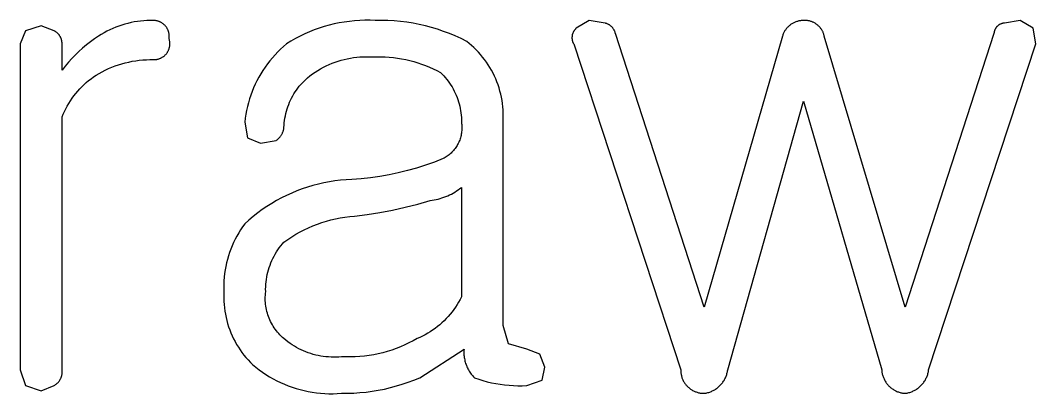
# Model space of a CAD drawing. Header units: millimetres. Extents: x 3033 to 5773, y 123 to 1487.
# Drawn here: x 4286.7 to 4306.75, y 322.24 to 329.62 of the extents above; entities that cross this region are included whole.
import ezdxf

# ---------------------------------------------------------------- set-up
doc = ezdxf.new("R2010")
doc.units = ezdxf.units.MM
doc.header["$MEASUREMENT"] = 0
doc.layers.add('TEX', color=70, linetype='Continuous')

msp = doc.modelspace()

# ---------------------------------------------------------------- linework, layer by layer
at = {"layer": 'TEX'}
for p, q in [((4287.116, 329.514), (4286.806, 329.411)), ((4287.373, 329.411), (4287.116, 329.514)), ((4288.529, 329.458), (4288.471, 329.432)), ((4288.587, 329.483), (4288.529, 329.458)), ((4288.647, 329.505), (4288.587, 329.483)), ((4288.707, 329.526), (4288.647, 329.505)), ((4288.767, 329.544), (4288.707, 329.526)), ((4288.829, 329.56), (4288.767, 329.544)), ((4288.891, 329.575), (4288.829, 329.56)), ((4288.953, 329.587), (4288.891, 329.575)), ((4289.016, 329.597), (4288.953, 329.587)), ((4289.079, 329.605), (4289.016, 329.597)), ((4289.142, 329.611), (4289.079, 329.605)), ((4289.205, 329.615), (4289.142, 329.611)), ((4289.269, 329.617), (4289.205, 329.615)), ((4289.332, 329.617), (4289.269, 329.617)), ((4289.343, 329.617), (4289.332, 329.617)), ((4289.354, 329.616), (4289.343, 329.617)), ((4289.364, 329.615), (4289.354, 329.616)), ((4289.375, 329.614), (4289.364, 329.615)), ((4289.386, 329.612), (4289.375, 329.614)), ((4289.396, 329.61), (4289.386, 329.612)), ((4289.407, 329.608), (4289.396, 329.61)), ((4289.417, 329.605), (4289.407, 329.608)), ((4289.428, 329.602), (4289.417, 329.605)), ((4289.438, 329.598), (4289.428, 329.602)), ((4289.448, 329.595), (4289.438, 329.598)), ((4289.458, 329.59), (4289.448, 329.595)), ((4289.468, 329.586), (4289.458, 329.59)), ((4289.477, 329.581), (4289.468, 329.586)), ((4289.487, 329.576), (4289.477, 329.581)), ((4289.496, 329.57), (4289.487, 329.576)), ((4289.505, 329.564), (4289.496, 329.57)), ((4289.514, 329.558), (4289.505, 329.564)), ((4289.523, 329.552), (4289.514, 329.558)), ((4289.531, 329.545), (4289.523, 329.552)), ((4289.539, 329.538), (4289.531, 329.545)), ((4289.547, 329.531), (4289.539, 329.538)), ((4289.555, 329.523), (4289.547, 329.531)), ((4289.562, 329.516), (4289.555, 329.523)), ((4289.57, 329.507), (4289.562, 329.516)), ((4289.576, 329.499), (4289.57, 329.507)), ((4289.583, 329.491), (4289.576, 329.499)), ((4289.589, 329.482), (4289.583, 329.491)), ((4289.595, 329.473), (4289.589, 329.482)), ((4289.601, 329.464), (4289.595, 329.473)), ((4289.606, 329.454), (4289.601, 329.464)), ((4289.611, 329.445), (4289.606, 329.454)), ((4292.605, 329.464), (4292.508, 329.429)), ((4292.702, 329.495), (4292.605, 329.464)), ((4292.801, 329.523), (4292.702, 329.495)), ((4292.9, 329.548), (4292.801, 329.523)), ((4293, 329.569), (4292.9, 329.548)), ((4293.101, 329.586), (4293, 329.569)), ((4293.203, 329.6), (4293.101, 329.586)), ((4293.304, 329.611), (4293.203, 329.6)), ((4293.407, 329.617), (4293.304, 329.611)), ((4293.509, 329.621), (4293.407, 329.617)), ((4293.611, 329.621), (4293.509, 329.621)), ((4293.714, 329.617), (4293.611, 329.621)), ((4293.838, 329.618), (4293.714, 329.617)), ((4293.963, 329.615), (4293.838, 329.618)), ((4294.087, 329.608), (4293.963, 329.615)), ((4294.211, 329.596), (4294.087, 329.608)), ((4294.335, 329.581), (4294.211, 329.596)), ((4294.458, 329.561), (4294.335, 329.581)), ((4294.581, 329.538), (4294.458, 329.561)), ((4294.702, 329.51), (4294.581, 329.538)), ((4294.823, 329.478), (4294.702, 329.51)), ((4294.942, 329.442), (4294.823, 329.478)), ((4297.67, 329.451), (4297.664, 329.445)), ((4297.676, 329.457), (4297.67, 329.451)), ((4297.683, 329.462), (4297.676, 329.457)), ((4297.94, 329.617), (4297.683, 329.462)), ((4298.25, 329.565), (4297.94, 329.617)), ((4298.259, 329.563), (4298.25, 329.565)), ((4298.268, 329.56), (4298.259, 329.563)), ((4298.277, 329.557), (4298.268, 329.56)), ((4298.286, 329.554), (4298.277, 329.557)), ((4298.295, 329.55), (4298.286, 329.554)), ((4298.304, 329.546), (4298.295, 329.55)), ((4298.312, 329.542), (4298.304, 329.546)), ((4298.321, 329.538), (4298.312, 329.542)), ((4298.329, 329.533), (4298.321, 329.538)), ((4298.337, 329.528), (4298.329, 329.533)), ((4298.345, 329.522), (4298.337, 329.528)), ((4298.353, 329.517), (4298.345, 329.522)), ((4298.361, 329.511), (4298.353, 329.517)), ((4298.368, 329.505), (4298.361, 329.511)), ((4298.375, 329.498), (4298.368, 329.505)), ((4298.382, 329.491), (4298.375, 329.498)), ((4298.389, 329.485), (4298.382, 329.491)), ((4298.395, 329.477), (4298.389, 329.485)), ((4298.401, 329.47), (4298.395, 329.477)), ((4298.407, 329.463), (4298.401, 329.47)), ((4298.413, 329.455), (4298.407, 329.463)), ((4298.418, 329.447), (4298.413, 329.455)), ((4301.83, 329.452), (4301.821, 329.441)), ((4301.839, 329.464), (4301.83, 329.452)), ((4301.849, 329.475), (4301.839, 329.464)), ((4301.859, 329.486), (4301.849, 329.475)), ((4301.87, 329.497), (4301.859, 329.486)), ((4301.881, 329.507), (4301.87, 329.497)), ((4301.892, 329.517), (4301.881, 329.507)), ((4301.904, 329.526), (4301.892, 329.517)), ((4301.916, 329.535), (4301.904, 329.526)), ((4301.928, 329.543), (4301.916, 329.535)), ((4301.941, 329.552), (4301.928, 329.543)), ((4301.953, 329.559), (4301.941, 329.552)), ((4301.966, 329.566), (4301.953, 329.559)), ((4301.98, 329.573), (4301.966, 329.566)), ((4301.993, 329.58), (4301.98, 329.573)), ((4302.007, 329.585), (4301.993, 329.58)), ((4302.021, 329.591), (4302.007, 329.585)), ((4302.035, 329.596), (4302.021, 329.591)), ((4302.049, 329.6), (4302.035, 329.596)), ((4302.064, 329.604), (4302.049, 329.6)), ((4302.078, 329.607), (4302.064, 329.604)), ((4302.093, 329.61), (4302.078, 329.607)), ((4302.108, 329.612), (4302.093, 329.61)), ((4302.122, 329.614), (4302.108, 329.612)), ((4302.137, 329.616), (4302.122, 329.614)), ((4302.152, 329.617), (4302.137, 329.616)), ((4302.167, 329.617), (4302.152, 329.617)), ((4302.18, 329.618), (4302.167, 329.617)), ((4302.194, 329.618), (4302.18, 329.618)), ((4302.207, 329.618), (4302.194, 329.618)), ((4302.221, 329.617), (4302.207, 329.618)), ((4302.234, 329.616), (4302.221, 329.617)), ((4302.247, 329.615), (4302.234, 329.616)), ((4302.261, 329.613), (4302.247, 329.615)), ((4302.274, 329.61), (4302.261, 329.613)), ((4302.287, 329.607), (4302.274, 329.61)), ((4302.3, 329.604), (4302.287, 329.607)), ((4302.313, 329.6), (4302.3, 329.604)), ((4302.325, 329.596), (4302.313, 329.6)), ((4302.338, 329.591), (4302.325, 329.596)), ((4302.35, 329.586), (4302.338, 329.591)), ((4302.363, 329.581), (4302.35, 329.586)), ((4302.375, 329.575), (4302.363, 329.581)), ((4302.386, 329.569), (4302.375, 329.575)), ((4302.398, 329.562), (4302.386, 329.569)), ((4302.409, 329.555), (4302.398, 329.562)), ((4302.42, 329.547), (4302.409, 329.555)), ((4302.431, 329.54), (4302.42, 329.547)), ((4302.442, 329.531), (4302.431, 329.54)), ((4302.452, 329.523), (4302.442, 329.531)), ((4302.462, 329.514), (4302.452, 329.523)), ((4302.472, 329.505), (4302.462, 329.514)), ((4302.481, 329.495), (4302.472, 329.505)), ((4302.49, 329.485), (4302.481, 329.495)), ((4302.499, 329.475), (4302.49, 329.485)), ((4302.507, 329.464), (4302.499, 329.475)), ((4302.515, 329.454), (4302.507, 329.464)), ((4302.523, 329.443), (4302.515, 329.454)), ((4305.958, 329.453), (4305.954, 329.446)), ((4305.962, 329.459), (4305.958, 329.453)), ((4305.966, 329.466), (4305.962, 329.459)), ((4305.97, 329.472), (4305.966, 329.466)), ((4305.975, 329.478), (4305.97, 329.472)), ((4305.979, 329.484), (4305.975, 329.478)), ((4305.984, 329.49), (4305.979, 329.484)), ((4305.989, 329.495), (4305.984, 329.49)), ((4305.994, 329.501), (4305.989, 329.495)), ((4306, 329.506), (4305.994, 329.501)), ((4306.006, 329.511), (4306, 329.506)), ((4306.011, 329.516), (4306.006, 329.511)), ((4306.017, 329.521), (4306.011, 329.516)), ((4306.023, 329.525), (4306.017, 329.521)), ((4306.03, 329.529), (4306.023, 329.525)), ((4306.036, 329.534), (4306.03, 329.529)), ((4306.043, 329.537), (4306.036, 329.534)), ((4306.049, 329.541), (4306.043, 329.537)), ((4306.056, 329.544), (4306.049, 329.541)), ((4306.063, 329.547), (4306.056, 329.544)), ((4306.07, 329.55), (4306.063, 329.547)), ((4306.077, 329.553), (4306.07, 329.55)), ((4306.084, 329.555), (4306.077, 329.553)), ((4306.091, 329.558), (4306.084, 329.555)), ((4306.099, 329.56), (4306.091, 329.558)), ((4306.106, 329.561), (4306.099, 329.56)), ((4306.114, 329.563), (4306.106, 329.561)), ((4306.121, 329.564), (4306.114, 329.563)), ((4306.129, 329.565), (4306.121, 329.564)), ((4306.136, 329.565), (4306.129, 329.565)), ((4306.445, 329.617), (4306.136, 329.565)), ((4306.703, 329.462), (4306.445, 329.617)), ((4306.755, 329.153), (4306.703, 329.462)), ((4286.806, 329.411), (4286.703, 329.153)), ((4287.382, 329.406), (4287.373, 329.411)), ((4287.39, 329.401), (4287.382, 329.406)), ((4287.398, 329.396), (4287.39, 329.401)), ((4287.406, 329.391), (4287.398, 329.396)), ((4287.414, 329.385), (4287.406, 329.391)), ((4287.422, 329.379), (4287.414, 329.385)), ((4287.429, 329.373), (4287.422, 329.379)), ((4287.436, 329.367), (4287.429, 329.373)), ((4287.443, 329.36), (4287.436, 329.367)), ((4287.45, 329.354), (4287.443, 329.36)), ((4287.456, 329.346), (4287.45, 329.354)), ((4287.463, 329.339), (4287.456, 329.346)), ((4287.469, 329.332), (4287.463, 329.339)), ((4287.474, 329.324), (4287.469, 329.332)), ((4287.48, 329.316), (4287.474, 329.324)), ((4287.485, 329.308), (4287.48, 329.316)), ((4287.49, 329.3), (4287.485, 329.308)), ((4287.495, 329.291), (4287.49, 329.3)), ((4287.499, 329.283), (4287.495, 329.291)), ((4287.503, 329.274), (4287.499, 329.283)), ((4287.507, 329.265), (4287.503, 329.274)), ((4287.51, 329.256), (4287.507, 329.265)), ((4287.514, 329.247), (4287.51, 329.256)), ((4287.516, 329.238), (4287.514, 329.247)), ((4288.168, 329.252), (4288.088, 329.194)), ((4288.25, 329.308), (4288.168, 329.252)), ((4288.303, 329.341), (4288.25, 329.308)), ((4288.358, 329.373), (4288.303, 329.341)), ((4288.414, 329.404), (4288.358, 329.373)), ((4288.471, 329.432), (4288.414, 329.404)), ((4289.616, 329.435), (4289.611, 329.445)), ((4289.62, 329.425), (4289.616, 329.435)), ((4289.624, 329.415), (4289.62, 329.425)), ((4289.628, 329.405), (4289.624, 329.415)), ((4289.631, 329.395), (4289.628, 329.405)), ((4289.634, 329.384), (4289.631, 329.395)), ((4289.637, 329.374), (4289.634, 329.384)), ((4289.639, 329.363), (4289.637, 329.374)), ((4289.641, 329.353), (4289.639, 329.363)), ((4289.643, 329.342), (4289.641, 329.353)), ((4289.641, 329.256), (4289.643, 329.267)), ((4289.645, 329.246), (4289.641, 329.256)), ((4289.644, 329.331), (4289.643, 329.342)), ((4289.643, 329.267), (4289.644, 329.277)), ((4289.645, 329.321), (4289.644, 329.331)), ((4289.644, 329.277), (4289.645, 329.288)), ((4289.645, 329.31), (4289.645, 329.321)), ((4289.645, 329.299), (4289.645, 329.31)), ((4289.645, 329.288), (4289.645, 329.299)), ((4292.137, 329.258), (4292.048, 329.207)), ((4292.227, 329.305), (4292.137, 329.258)), ((4292.32, 329.35), (4292.227, 329.305)), ((4292.413, 329.391), (4292.32, 329.35)), ((4292.508, 329.429), (4292.413, 329.391)), ((4295.06, 329.402), (4294.942, 329.442)), ((4295.177, 329.359), (4295.06, 329.402)), ((4295.292, 329.311), (4295.177, 329.359)), ((4295.406, 329.26), (4295.292, 329.311)), ((4295.518, 329.204), (4295.406, 329.26)), ((4297.598, 329.296), (4297.597, 329.288)), ((4297.597, 329.288), (4297.597, 329.28)), ((4297.597, 329.28), (4297.597, 329.271)), ((4297.597, 329.271), (4297.597, 329.263)), ((4297.597, 329.263), (4297.598, 329.255)), ((4297.6, 329.313), (4297.598, 329.305)), ((4297.598, 329.305), (4297.598, 329.296)), ((4297.598, 329.255), (4297.599, 329.247)), ((4297.599, 329.247), (4297.6, 329.238)), ((4297.601, 329.321), (4297.6, 329.313)), ((4297.603, 329.329), (4297.601, 329.321)), ((4297.604, 329.337), (4297.603, 329.329)), ((4297.607, 329.345), (4297.604, 329.337)), ((4297.609, 329.353), (4297.607, 329.345)), ((4297.612, 329.361), (4297.609, 329.353)), ((4297.615, 329.369), (4297.612, 329.361)), ((4297.618, 329.377), (4297.615, 329.369)), ((4297.622, 329.384), (4297.618, 329.377)), ((4297.626, 329.391), (4297.622, 329.384)), ((4297.63, 329.399), (4297.626, 329.391)), ((4297.634, 329.406), (4297.63, 329.399)), ((4297.638, 329.413), (4297.634, 329.406)), ((4297.643, 329.42), (4297.638, 329.413)), ((4297.648, 329.426), (4297.643, 329.42)), ((4297.653, 329.433), (4297.648, 329.426)), ((4297.659, 329.439), (4297.653, 329.433)), ((4297.664, 329.445), (4297.659, 329.439)), ((4298.423, 329.439), (4298.418, 329.447)), ((4298.428, 329.43), (4298.423, 329.439)), ((4298.433, 329.422), (4298.428, 329.43)), ((4298.437, 329.413), (4298.433, 329.422)), ((4298.441, 329.405), (4298.437, 329.413)), ((4298.444, 329.396), (4298.441, 329.405)), ((4298.448, 329.387), (4298.444, 329.396)), ((4298.451, 329.378), (4298.448, 329.387)), ((4298.453, 329.368), (4298.451, 329.378)), ((4298.456, 329.359), (4298.453, 329.368)), ((4300.208, 323.947), (4298.456, 329.359)), ((4301.755, 329.308), (4300.208, 323.947)), ((4301.759, 329.322), (4301.755, 329.308)), ((4301.764, 329.336), (4301.759, 329.322)), ((4301.77, 329.35), (4301.764, 329.336)), ((4301.776, 329.363), (4301.77, 329.35)), ((4301.782, 329.377), (4301.776, 329.363)), ((4301.789, 329.39), (4301.782, 329.377)), ((4301.796, 329.403), (4301.789, 329.39)), ((4301.804, 329.416), (4301.796, 329.403)), ((4301.812, 329.428), (4301.804, 329.416)), ((4301.821, 329.441), (4301.812, 329.428)), ((4302.53, 329.431), (4302.523, 329.443)), ((4302.537, 329.42), (4302.53, 329.431)), ((4302.543, 329.408), (4302.537, 329.42)), ((4302.549, 329.396), (4302.543, 329.408)), ((4302.555, 329.384), (4302.549, 329.396)), ((4302.56, 329.372), (4302.555, 329.384)), ((4302.565, 329.359), (4302.56, 329.372)), ((4302.569, 329.346), (4302.565, 329.359)), ((4302.573, 329.334), (4302.569, 329.346)), ((4302.576, 329.321), (4302.573, 329.334)), ((4302.579, 329.308), (4302.576, 329.321)), ((4304.177, 323.947), (4302.579, 329.308)), ((4305.93, 329.359), (4304.177, 323.947)), ((4305.931, 329.367), (4305.93, 329.359)), ((4305.932, 329.374), (4305.931, 329.367)), ((4305.933, 329.382), (4305.932, 329.374)), ((4305.934, 329.389), (4305.933, 329.382)), ((4305.936, 329.397), (4305.934, 329.389)), ((4305.938, 329.404), (4305.936, 329.397)), ((4305.94, 329.411), (4305.938, 329.404)), ((4305.942, 329.418), (4305.94, 329.411)), ((4305.945, 329.425), (4305.942, 329.418)), ((4305.948, 329.432), (4305.945, 329.425)), ((4305.951, 329.439), (4305.948, 329.432)), ((4305.954, 329.446), (4305.951, 329.439)), ((4286.703, 329.153), (4286.703, 322.71)), ((4287.519, 329.229), (4287.516, 329.238)), ((4287.521, 329.22), (4287.519, 329.229)), ((4287.523, 329.21), (4287.521, 329.22)), ((4287.525, 329.201), (4287.523, 329.21)), ((4287.526, 329.191), (4287.525, 329.201)), ((4287.527, 329.182), (4287.526, 329.191)), ((4287.528, 329.172), (4287.527, 329.182)), ((4287.528, 329.163), (4287.528, 329.172)), ((4287.528, 329.153), (4287.528, 329.163)), ((4287.528, 328.637), (4287.528, 329.153)), ((4287.934, 329.069), (4287.861, 329.003)), ((4288.01, 329.133), (4287.934, 329.069)), ((4288.088, 329.194), (4288.01, 329.133)), ((4289.636, 329.044), (4289.64, 329.054)), ((4289.64, 329.054), (4289.643, 329.065)), ((4289.643, 329.065), (4289.646, 329.075)), ((4289.647, 329.235), (4289.645, 329.246)), ((4289.646, 329.075), (4289.649, 329.086)), ((4289.65, 329.225), (4289.647, 329.235)), ((4289.649, 329.086), (4289.651, 329.096)), ((4289.652, 329.214), (4289.65, 329.225)), ((4289.651, 329.096), (4289.653, 329.107)), ((4289.654, 329.204), (4289.652, 329.214)), ((4289.653, 329.107), (4289.655, 329.117)), ((4289.655, 329.193), (4289.654, 329.204)), ((4289.656, 329.182), (4289.655, 329.193)), ((4289.655, 329.117), (4289.656, 329.128)), ((4289.657, 329.171), (4289.656, 329.182)), ((4289.656, 329.128), (4289.657, 329.139)), ((4289.657, 329.161), (4289.657, 329.171)), ((4289.657, 329.15), (4289.657, 329.161)), ((4289.657, 329.139), (4289.657, 329.15)), ((4291.844, 329.05), (4291.788, 328.995)), ((4291.901, 329.102), (4291.844, 329.05)), ((4291.961, 329.153), (4291.901, 329.102)), ((4292.048, 329.207), (4291.961, 329.153)), ((4295.567, 329.165), (4295.518, 329.204)), ((4295.615, 329.124), (4295.567, 329.165)), ((4295.662, 329.081), (4295.615, 329.124)), ((4295.707, 329.036), (4295.662, 329.081)), ((4297.6, 329.238), (4297.601, 329.23)), ((4297.601, 329.23), (4297.603, 329.222)), ((4297.603, 329.222), (4297.605, 329.214)), ((4297.605, 329.214), (4297.608, 329.206)), ((4297.608, 329.206), (4297.61, 329.198)), ((4297.61, 329.198), (4297.613, 329.19)), ((4297.613, 329.19), (4297.616, 329.183)), ((4297.616, 329.183), (4297.619, 329.175)), ((4297.619, 329.175), (4297.623, 329.167)), ((4297.623, 329.167), (4297.627, 329.16)), ((4297.627, 329.16), (4297.631, 329.153)), ((4297.631, 329.153), (4299.744, 322.71)), ((4304.641, 322.71), (4306.755, 329.153)), ((4287.72, 328.864), (4287.654, 328.79)), ((4287.789, 328.934), (4287.72, 328.864)), ((4287.861, 329.003), (4287.789, 328.934)), ((4289.375, 328.845), (4289.386, 328.846)), ((4289.386, 328.846), (4289.397, 328.848)), ((4289.397, 328.848), (4289.407, 328.85)), ((4289.407, 328.85), (4289.418, 328.852)), ((4289.418, 328.852), (4289.428, 328.855)), ((4289.428, 328.855), (4289.439, 328.858)), ((4289.439, 328.858), (4289.449, 328.862)), ((4289.449, 328.862), (4289.459, 328.865)), ((4289.459, 328.865), (4289.469, 328.87)), ((4289.469, 328.87), (4289.479, 328.874)), ((4289.479, 328.874), (4289.488, 328.879)), ((4289.488, 328.879), (4289.498, 328.884)), ((4289.498, 328.884), (4289.507, 328.889)), ((4289.507, 328.889), (4289.516, 328.895)), ((4289.516, 328.895), (4289.525, 328.901)), ((4289.525, 328.901), (4289.534, 328.908)), ((4289.534, 328.908), (4289.542, 328.914)), ((4289.542, 328.914), (4289.551, 328.921)), ((4289.551, 328.921), (4289.559, 328.929)), ((4289.559, 328.929), (4289.566, 328.936)), ((4289.566, 328.936), (4289.574, 328.944)), ((4289.574, 328.944), (4289.581, 328.952)), ((4289.581, 328.952), (4289.588, 328.96)), ((4289.588, 328.96), (4289.595, 328.969)), ((4289.595, 328.969), (4289.601, 328.978)), ((4289.601, 328.978), (4289.607, 328.987)), ((4289.607, 328.987), (4289.613, 328.996)), ((4289.613, 328.996), (4289.618, 329.005)), ((4289.618, 329.005), (4289.623, 329.015)), ((4289.623, 329.015), (4289.628, 329.024)), ((4289.628, 329.024), (4289.632, 329.034)), ((4289.632, 329.034), (4289.636, 329.044)), ((4291.682, 328.88), (4291.631, 328.82)), ((4291.734, 328.938), (4291.682, 328.88)), ((4291.788, 328.995), (4291.734, 328.938)), ((4293.039, 328.83), (4293.099, 328.846)), ((4293.099, 328.846), (4293.161, 328.86)), ((4293.161, 328.86), (4293.223, 328.872)), ((4293.223, 328.872), (4293.285, 328.882)), ((4293.285, 328.882), (4293.347, 328.89)), ((4293.347, 328.89), (4293.41, 328.895)), ((4293.41, 328.895), (4293.473, 328.898)), ((4293.473, 328.898), (4293.536, 328.899)), ((4293.536, 328.899), (4293.599, 328.898)), ((4293.599, 328.898), (4293.662, 328.895)), ((4293.662, 328.895), (4293.744, 328.899)), ((4293.744, 328.899), (4293.826, 328.899)), ((4293.826, 328.899), (4293.908, 328.897)), ((4293.908, 328.897), (4293.99, 328.892)), ((4293.99, 328.892), (4294.071, 328.884)), ((4294.071, 328.884), (4294.153, 328.874)), ((4294.153, 328.874), (4294.234, 328.861)), ((4294.234, 328.861), (4294.314, 328.845)), ((4295.75, 328.991), (4295.707, 329.036)), ((4295.792, 328.943), (4295.75, 328.991)), ((4295.833, 328.894), (4295.792, 328.943)), ((4295.871, 328.844), (4295.833, 328.894)), ((4287.589, 328.715), (4287.528, 328.637)), ((4287.654, 328.79), (4287.589, 328.715)), ((4288.382, 328.636), (4288.446, 328.665)), ((4288.446, 328.665), (4288.51, 328.692)), ((4288.51, 328.692), (4288.576, 328.718)), ((4288.576, 328.718), (4288.642, 328.741)), ((4288.642, 328.741), (4288.709, 328.761)), ((4288.709, 328.761), (4288.777, 328.78)), ((4288.777, 328.78), (4288.845, 328.796)), ((4288.845, 328.796), (4288.914, 328.81)), ((4288.914, 328.81), (4288.983, 328.821)), ((4288.983, 328.821), (4289.052, 328.83)), ((4289.052, 328.83), (4289.122, 328.837)), ((4289.122, 328.837), (4289.192, 328.842)), ((4289.192, 328.842), (4289.262, 328.844)), ((4289.262, 328.844), (4289.332, 328.844)), ((4289.332, 328.844), (4289.343, 328.843)), ((4289.343, 328.843), (4289.354, 328.844)), ((4289.354, 328.844), (4289.364, 328.844)), ((4289.364, 328.844), (4289.375, 328.845)), ((4291.538, 328.695), (4291.494, 328.63)), ((4291.584, 328.758), (4291.538, 328.695)), ((4291.631, 328.82), (4291.584, 328.758)), ((4292.578, 328.629), (4292.633, 328.661)), ((4292.633, 328.661), (4292.688, 328.691)), ((4292.688, 328.691), (4292.744, 328.719)), ((4292.744, 328.719), (4292.802, 328.745)), ((4292.802, 328.745), (4292.86, 328.77)), ((4292.86, 328.77), (4292.919, 328.792)), ((4292.919, 328.792), (4292.978, 328.812)), ((4292.978, 328.812), (4293.039, 328.83)), ((4294.314, 328.845), (4294.394, 328.827)), ((4294.394, 328.827), (4294.473, 328.806)), ((4294.473, 328.806), (4294.552, 328.782)), ((4294.552, 328.782), (4294.629, 328.756)), ((4294.629, 328.756), (4294.706, 328.727)), ((4294.706, 328.727), (4294.782, 328.695)), ((4294.782, 328.695), (4294.857, 328.661)), ((4294.857, 328.661), (4294.93, 328.625)), ((4295.908, 328.793), (4295.871, 328.844)), ((4295.944, 328.74), (4295.908, 328.793)), ((4295.977, 328.687), (4295.944, 328.74)), ((4296.009, 328.632), (4295.977, 328.687)), ((4288.053, 328.428), (4288.1, 328.465)), ((4288.1, 328.465), (4288.149, 328.5)), ((4288.149, 328.5), (4288.198, 328.534)), ((4288.198, 328.534), (4288.258, 328.57)), ((4288.258, 328.57), (4288.32, 328.604)), ((4288.32, 328.604), (4288.382, 328.636)), ((4291.413, 328.496), (4291.377, 328.427)), ((4291.453, 328.564), (4291.413, 328.496)), ((4291.494, 328.63), (4291.453, 328.564)), ((4292.306, 328.419), (4292.339, 328.452)), ((4292.339, 328.452), (4292.373, 328.483)), ((4292.373, 328.483), (4292.423, 328.522)), ((4292.423, 328.522), (4292.473, 328.559)), ((4292.473, 328.559), (4292.525, 328.595)), ((4292.525, 328.595), (4292.578, 328.629)), ((4294.93, 328.625), (4295.002, 328.586)), ((4295.002, 328.586), (4295.035, 328.554)), ((4295.035, 328.554), (4295.066, 328.521)), ((4295.066, 328.521), (4295.096, 328.487)), ((4295.096, 328.487), (4295.125, 328.452)), ((4295.125, 328.452), (4295.153, 328.416)), ((4296.038, 328.576), (4296.009, 328.632)), ((4296.066, 328.519), (4296.038, 328.576)), ((4296.092, 328.461), (4296.066, 328.519)), ((4296.116, 328.402), (4296.092, 328.461)), ((4287.838, 328.219), (4287.878, 328.264)), ((4287.878, 328.264), (4287.92, 328.307)), ((4287.92, 328.307), (4287.963, 328.349)), ((4287.963, 328.349), (4288.007, 328.389)), ((4288.007, 328.389), (4288.053, 328.428)), ((4291.31, 328.286), (4291.281, 328.213)), ((4291.342, 328.357), (4291.31, 328.286)), ((4291.377, 328.427), (4291.342, 328.357)), ((4292.157, 328.242), (4292.184, 328.279)), ((4292.184, 328.279), (4292.213, 328.316)), ((4292.213, 328.316), (4292.242, 328.351)), ((4292.242, 328.351), (4292.273, 328.386)), ((4292.273, 328.386), (4292.306, 328.419)), ((4295.153, 328.416), (4295.18, 328.379)), ((4295.18, 328.379), (4295.205, 328.341)), ((4295.205, 328.341), (4295.229, 328.302)), ((4295.229, 328.302), (4295.252, 328.263)), ((4295.252, 328.263), (4295.273, 328.222)), ((4296.137, 328.343), (4296.116, 328.402)), ((4296.157, 328.283), (4296.137, 328.343)), ((4296.175, 328.222), (4296.157, 328.283)), ((4287.694, 328.028), (4287.727, 328.078)), ((4287.727, 328.078), (4287.763, 328.126)), ((4287.763, 328.126), (4287.8, 328.173)), ((4287.8, 328.173), (4287.838, 328.219)), ((4291.229, 328.066), (4291.207, 327.991)), ((4291.254, 328.14), (4291.229, 328.066)), ((4291.281, 328.213), (4291.254, 328.14)), ((4292.04, 328.041), (4292.06, 328.083)), ((4292.06, 328.083), (4292.082, 328.124)), ((4292.082, 328.124), (4292.106, 328.164)), ((4292.106, 328.164), (4292.131, 328.203)), ((4292.131, 328.203), (4292.157, 328.242)), ((4295.273, 328.222), (4295.293, 328.181)), ((4295.293, 328.181), (4295.311, 328.14)), ((4295.311, 328.14), (4295.328, 328.097)), ((4295.328, 328.097), (4295.344, 328.054)), ((4295.344, 328.054), (4295.358, 328.011)), ((4296.191, 328.161), (4296.175, 328.222)), ((4296.204, 328.099), (4296.191, 328.161)), ((4296.216, 328.037), (4296.204, 328.099)), ((4287.576, 327.82), (4287.603, 327.873)), ((4287.603, 327.873), (4287.631, 327.926)), ((4287.631, 327.926), (4287.661, 327.978)), ((4287.661, 327.978), (4287.694, 328.028)), ((4291.188, 327.915), (4291.171, 327.838)), ((4291.207, 327.991), (4291.188, 327.915)), ((4291.959, 327.824), (4291.972, 327.868)), ((4291.972, 327.868), (4291.987, 327.912)), ((4291.987, 327.912), (4292.003, 327.956)), ((4292.003, 327.956), (4292.021, 327.999)), ((4292.021, 327.999), (4292.04, 328.041)), ((4295.358, 328.011), (4295.37, 327.967)), ((4295.37, 327.967), (4295.381, 327.923)), ((4295.381, 327.923), (4295.391, 327.878)), ((4295.391, 327.878), (4295.399, 327.834)), ((4296.225, 327.974), (4296.216, 328.037)), ((4296.232, 327.911), (4296.225, 327.974)), ((4296.237, 327.848), (4296.232, 327.911)), ((4296.24, 327.785), (4296.237, 327.848)), ((4300.672, 322.71), (4302.167, 328.019)), ((4302.167, 328.019), (4303.714, 322.71)), ((4287.528, 327.71), (4287.551, 327.765)), ((4287.528, 322.71), (4287.528, 327.71)), ((4287.551, 327.765), (4287.576, 327.82)), ((4291.145, 327.684), (4291.136, 327.607)), ((4291.157, 327.762), (4291.145, 327.684)), ((4291.171, 327.838), (4291.157, 327.762)), ((4291.921, 327.642), (4291.928, 327.688)), ((4291.928, 327.688), (4291.937, 327.734)), ((4291.937, 327.734), (4291.947, 327.779)), ((4291.947, 327.779), (4291.959, 327.824)), ((4295.399, 327.834), (4295.405, 327.788)), ((4295.405, 327.788), (4295.41, 327.743)), ((4295.41, 327.743), (4295.413, 327.698)), ((4295.413, 327.698), (4295.414, 327.652)), ((4295.414, 327.652), (4295.415, 327.607)), ((4296.239, 327.658), (4296.241, 327.721)), ((4296.239, 323.586), (4296.239, 327.658)), ((4296.241, 327.721), (4296.24, 327.785)), ((4291.136, 327.607), (4291.188, 327.297)), ((4291.895, 327.433), (4291.898, 327.445)), ((4291.898, 327.445), (4291.901, 327.456)), ((4291.901, 327.456), (4291.904, 327.468)), ((4291.904, 327.468), (4291.906, 327.48)), ((4291.906, 327.48), (4291.908, 327.492)), ((4291.908, 327.492), (4291.909, 327.503)), ((4291.909, 327.503), (4291.912, 327.55)), ((4291.912, 327.55), (4291.916, 327.596)), ((4291.916, 327.596), (4291.921, 327.642)), ((4295.415, 327.607), (4295.418, 327.583)), ((4295.418, 327.583), (4295.421, 327.559)), ((4295.421, 327.559), (4295.423, 327.535)), ((4295.423, 327.463), (4295.422, 327.439)), ((4295.423, 327.535), (4295.424, 327.511)), ((4295.424, 327.487), (4295.423, 327.463)), ((4295.424, 327.511), (4295.424, 327.487)), ((4291.188, 327.297), (4291.445, 327.194)), ((4291.445, 327.194), (4291.755, 327.246)), ((4291.755, 327.246), (4291.765, 327.253)), ((4291.765, 327.253), (4291.774, 327.26)), ((4291.774, 327.26), (4291.783, 327.267)), ((4291.783, 327.267), (4291.793, 327.275)), ((4291.793, 327.275), (4291.801, 327.283)), ((4291.801, 327.283), (4291.81, 327.291)), ((4291.81, 327.291), (4291.818, 327.3)), ((4291.818, 327.3), (4291.826, 327.309)), ((4291.826, 327.309), (4291.834, 327.318)), ((4291.834, 327.318), (4291.841, 327.327)), ((4291.841, 327.327), (4291.848, 327.337)), ((4291.848, 327.337), (4291.855, 327.347)), ((4291.855, 327.347), (4291.861, 327.357)), ((4291.861, 327.357), (4291.867, 327.368)), ((4291.867, 327.368), (4291.873, 327.378)), ((4291.873, 327.378), (4291.878, 327.389)), ((4291.878, 327.389), (4291.883, 327.4)), ((4291.883, 327.4), (4291.887, 327.411)), ((4291.887, 327.411), (4291.891, 327.422)), ((4291.891, 327.422), (4291.895, 327.433)), ((4295.38, 327.253), (4295.371, 327.231)), ((4295.388, 327.276), (4295.38, 327.253)), ((4295.395, 327.298), (4295.388, 327.276)), ((4295.402, 327.321), (4295.395, 327.298)), ((4295.407, 327.345), (4295.402, 327.321)), ((4295.412, 327.368), (4295.407, 327.345)), ((4295.416, 327.392), (4295.412, 327.368)), ((4295.419, 327.416), (4295.416, 327.392)), ((4295.422, 327.439), (4295.419, 327.416)), ((4295.259, 327.048), (4295.243, 327.03)), ((4295.274, 327.066), (4295.259, 327.048)), ((4295.289, 327.085), (4295.274, 327.066)), ((4295.303, 327.105), (4295.289, 327.085)), ((4295.316, 327.125), (4295.303, 327.105)), ((4295.328, 327.145), (4295.316, 327.125)), ((4295.34, 327.166), (4295.328, 327.145)), ((4295.351, 327.187), (4295.34, 327.166)), ((4295.362, 327.209), (4295.351, 327.187)), ((4295.371, 327.231), (4295.362, 327.209)), ((4295.054, 326.885), (4294.88, 326.818)), ((4295.075, 326.896), (4295.054, 326.885)), ((4295.095, 326.908), (4295.075, 326.896)), ((4295.116, 326.921), (4295.095, 326.908)), ((4295.135, 326.935), (4295.116, 326.921)), ((4295.155, 326.949), (4295.135, 326.935)), ((4295.173, 326.964), (4295.155, 326.949)), ((4295.192, 326.979), (4295.173, 326.964)), ((4295.209, 326.996), (4295.192, 326.979)), ((4295.226, 327.012), (4295.209, 326.996)), ((4295.243, 327.03), (4295.226, 327.012)), ((4294.349, 326.65), (4294.168, 326.606)), ((4294.528, 326.7), (4294.349, 326.65)), ((4294.705, 326.756), (4294.528, 326.7)), ((4294.88, 326.818), (4294.705, 326.756)), ((4292.917, 326.445), (4292.807, 326.428)), ((4293.027, 326.458), (4292.917, 326.445)), ((4293.138, 326.467), (4293.027, 326.458)), ((4293.25, 326.473), (4293.138, 326.467)), ((4293.435, 326.487), (4293.25, 326.473)), ((4293.62, 326.508), (4293.435, 326.487)), ((4293.804, 326.535), (4293.62, 326.508)), ((4293.986, 326.567), (4293.804, 326.535)), ((4294.168, 326.606), (4293.986, 326.567)), ((4292.165, 326.248), (4292.062, 326.206)), ((4292.269, 326.287), (4292.165, 326.248)), ((4292.374, 326.323), (4292.269, 326.287)), ((4292.481, 326.355), (4292.374, 326.323)), ((4292.589, 326.383), (4292.481, 326.355)), ((4292.697, 326.407), (4292.589, 326.383)), ((4292.807, 326.428), (4292.697, 326.407)), ((4295.284, 326.225), (4295.318, 326.247)), ((4295.318, 326.247), (4295.351, 326.269)), ((4295.351, 326.269), (4295.383, 326.293)), ((4295.383, 326.293), (4295.415, 326.318)), ((4295.415, 326.318), (4295.415, 324.153)), ((4291.763, 326.057), (4291.667, 326)), ((4291.861, 326.11), (4291.763, 326.057)), ((4291.96, 326.159), (4291.861, 326.11)), ((4292.062, 326.206), (4291.96, 326.159)), ((4294.552, 325.987), (4294.796, 326.06)), ((4294.796, 326.06), (4294.836, 326.065)), ((4294.836, 326.065), (4294.875, 326.071)), ((4294.875, 326.071), (4294.914, 326.079)), ((4294.914, 326.079), (4294.953, 326.087)), ((4294.953, 326.087), (4294.992, 326.098)), ((4294.992, 326.098), (4295.03, 326.109)), ((4295.03, 326.109), (4295.068, 326.122)), ((4295.068, 326.122), (4295.106, 326.136)), ((4295.106, 326.136), (4295.143, 326.151)), ((4295.143, 326.151), (4295.179, 326.168)), ((4295.179, 326.168), (4295.215, 326.186)), ((4295.215, 326.186), (4295.25, 326.205)), ((4295.25, 326.205), (4295.284, 326.225)), ((4291.481, 325.878), (4291.391, 325.812)), ((4291.573, 325.941), (4291.481, 325.878)), ((4291.667, 326), (4291.573, 325.941)), ((4293.806, 325.82), (4294.056, 325.867)), ((4294.056, 325.867), (4294.305, 325.923)), ((4294.305, 325.923), (4294.552, 325.987)), ((4291.219, 325.671), (4291.136, 325.596)), ((4291.304, 325.743), (4291.219, 325.671)), ((4291.391, 325.812), (4291.304, 325.743)), ((4292.658, 325.621), (4292.748, 325.649)), ((4292.748, 325.649), (4292.838, 325.674)), ((4292.838, 325.674), (4292.93, 325.696)), ((4292.93, 325.696), (4293.022, 325.714)), ((4293.022, 325.714), (4293.114, 325.73)), ((4293.114, 325.73), (4293.208, 325.742)), ((4293.208, 325.742), (4293.301, 325.751)), ((4293.301, 325.751), (4293.554, 325.781)), ((4293.554, 325.781), (4293.806, 325.82)), ((4291.054, 325.479), (4291.017, 325.418)), ((4291.094, 325.538), (4291.054, 325.479)), ((4291.136, 325.596), (4291.094, 325.538)), ((4292.227, 325.436), (4292.311, 325.479)), ((4292.311, 325.479), (4292.396, 325.519)), ((4292.396, 325.519), (4292.482, 325.556)), ((4292.482, 325.556), (4292.569, 325.59)), ((4292.569, 325.59), (4292.658, 325.621)), ((4290.948, 325.293), (4290.916, 325.229)), ((4290.981, 325.356), (4290.948, 325.293)), ((4291.017, 325.418), (4290.981, 325.356)), ((4291.909, 325.235), (4291.986, 325.29)), ((4291.986, 325.29), (4292.065, 325.341)), ((4292.065, 325.341), (4292.145, 325.39)), ((4292.145, 325.39), (4292.227, 325.436)), ((4290.86, 325.097), (4290.836, 325.03)), ((4290.887, 325.163), (4290.86, 325.097)), ((4290.916, 325.229), (4290.887, 325.163)), ((4291.738, 325), (4291.763, 325.042)), ((4291.763, 325.042), (4291.79, 325.082)), ((4291.79, 325.082), (4291.818, 325.122)), ((4291.818, 325.122), (4291.847, 325.161)), ((4291.847, 325.161), (4291.878, 325.199)), ((4291.878, 325.199), (4291.909, 325.235)), ((4290.794, 324.893), (4290.776, 324.824)), ((4290.814, 324.962), (4290.794, 324.893)), ((4290.836, 325.03), (4290.814, 324.962)), ((4291.653, 324.826), (4291.672, 324.87)), ((4291.672, 324.87), (4291.692, 324.914)), ((4291.692, 324.914), (4291.715, 324.957)), ((4291.715, 324.957), (4291.738, 325)), ((4290.749, 324.684), (4290.738, 324.613)), ((4290.761, 324.754), (4290.749, 324.684)), ((4290.776, 324.824), (4290.761, 324.754)), ((4291.581, 324.594), (4291.592, 324.641)), ((4291.592, 324.641), (4291.605, 324.688)), ((4291.605, 324.688), (4291.619, 324.734)), ((4291.619, 324.734), (4291.635, 324.78)), ((4291.635, 324.78), (4291.653, 324.826)), ((4290.725, 324.47), (4290.722, 324.399)), ((4290.73, 324.542), (4290.725, 324.47)), ((4290.738, 324.613), (4290.73, 324.542)), ((4291.552, 324.402), (4291.557, 324.45)), ((4291.557, 324.45), (4291.563, 324.498)), ((4291.563, 324.498), (4291.571, 324.546)), ((4291.571, 324.546), (4291.581, 324.594)), ((4290.724, 324.256), (4290.721, 324.192)), ((4290.722, 324.399), (4290.722, 324.327)), ((4290.722, 324.327), (4290.724, 324.256)), ((4291.545, 324.22), (4291.549, 324.256)), ((4291.548, 324.305), (4291.549, 324.353)), ((4291.549, 324.256), (4291.548, 324.305)), ((4291.549, 324.353), (4291.552, 324.402)), ((4290.721, 324.192), (4290.721, 324.128)), ((4290.721, 324.128), (4290.723, 324.064)), ((4290.723, 324.064), (4290.727, 324)), ((4291.54, 324.149), (4291.542, 324.185)), ((4291.54, 324.113), (4291.54, 324.149)), ((4291.541, 324.077), (4291.54, 324.113)), ((4291.543, 324.042), (4291.541, 324.077)), ((4291.542, 324.185), (4291.545, 324.22)), ((4291.547, 324.006), (4291.543, 324.042)), ((4295.359, 324.05), (4295.329, 323.999)), ((4295.388, 324.101), (4295.359, 324.05)), ((4295.415, 324.153), (4295.388, 324.101)), ((4290.727, 324), (4290.734, 323.937)), ((4290.734, 323.937), (4290.742, 323.873)), ((4290.742, 323.873), (4290.753, 323.81)), ((4291.551, 323.971), (4291.547, 324.006)), ((4291.557, 323.935), (4291.551, 323.971)), ((4291.564, 323.9), (4291.557, 323.935)), ((4291.573, 323.865), (4291.564, 323.9)), ((4291.582, 323.831), (4291.573, 323.865)), ((4295.229, 323.856), (4295.192, 323.81)), ((4295.264, 323.902), (4295.229, 323.856)), ((4295.297, 323.95), (4295.264, 323.902)), ((4295.329, 323.999), (4295.297, 323.95)), ((4290.753, 323.81), (4290.766, 323.748)), ((4290.766, 323.748), (4290.781, 323.685)), ((4290.781, 323.685), (4290.798, 323.624)), ((4291.593, 323.797), (4291.582, 323.831)), ((4291.605, 323.763), (4291.593, 323.797)), ((4291.618, 323.73), (4291.605, 323.763)), ((4291.632, 323.697), (4291.618, 323.73)), ((4291.647, 323.664), (4291.632, 323.697)), ((4291.663, 323.632), (4291.647, 323.664)), ((4291.681, 323.601), (4291.663, 323.632)), ((4295.03, 323.641), (4294.986, 323.602)), ((4295.072, 323.681), (4295.03, 323.641)), ((4295.114, 323.723), (4295.072, 323.681)), ((4295.153, 323.766), (4295.114, 323.723)), ((4295.192, 323.81), (4295.153, 323.766)), ((4290.798, 323.624), (4290.817, 323.563)), ((4290.817, 323.563), (4290.838, 323.502)), ((4290.838, 323.502), (4290.862, 323.443)), ((4290.862, 323.443), (4290.887, 323.384)), ((4291.699, 323.571), (4291.681, 323.601)), ((4291.719, 323.541), (4291.699, 323.571)), ((4291.739, 323.511), (4291.719, 323.541)), ((4291.761, 323.483), (4291.739, 323.511)), ((4291.783, 323.455), (4291.761, 323.483)), ((4291.807, 323.428), (4291.783, 323.455)), ((4294.748, 323.433), (4294.697, 323.404)), ((4294.797, 323.464), (4294.748, 323.433)), ((4294.846, 323.496), (4294.797, 323.464)), ((4294.894, 323.53), (4294.846, 323.496)), ((4294.941, 323.565), (4294.894, 323.53)), ((4294.986, 323.602), (4294.941, 323.565)), ((4296.342, 323.225), (4296.239, 323.586)), ((4290.887, 323.384), (4290.915, 323.326)), ((4290.915, 323.326), (4290.944, 323.269)), ((4290.944, 323.269), (4290.975, 323.214)), ((4291.831, 323.402), (4291.807, 323.428)), ((4291.856, 323.376), (4291.831, 323.402)), ((4291.882, 323.352), (4291.856, 323.376)), ((4291.909, 323.328), (4291.882, 323.352)), ((4291.948, 323.295), (4291.909, 323.328)), ((4291.989, 323.264), (4291.948, 323.295)), ((4292.03, 323.234), (4291.989, 323.264)), ((4292.072, 323.205), (4292.03, 323.234)), ((4294.377, 323.241), (4294.294, 323.202)), ((4294.458, 323.283), (4294.377, 323.241)), ((4294.538, 323.328), (4294.458, 323.283)), ((4294.592, 323.352), (4294.538, 323.328)), ((4294.645, 323.377), (4294.592, 323.352)), ((4294.697, 323.404), (4294.645, 323.377)), ((4290.975, 323.214), (4291.009, 323.159)), ((4291.009, 323.159), (4291.044, 323.106)), ((4291.044, 323.106), (4291.081, 323.053)), ((4291.081, 323.053), (4291.119, 323.002)), ((4292.115, 323.178), (4292.072, 323.205)), ((4292.159, 323.152), (4292.115, 323.178)), ((4292.204, 323.128), (4292.159, 323.152)), ((4292.25, 323.106), (4292.204, 323.128)), ((4292.296, 323.085), (4292.25, 323.106)), ((4292.343, 323.065), (4292.296, 323.085)), ((4292.391, 323.047), (4292.343, 323.065)), ((4292.439, 323.031), (4292.391, 323.047)), ((4292.488, 323.016), (4292.439, 323.031)), ((4293.862, 323.049), (4293.773, 323.028)), ((4293.95, 323.074), (4293.862, 323.049)), ((4294.038, 323.102), (4293.95, 323.074)), ((4294.124, 323.132), (4294.038, 323.102)), ((4294.21, 323.166), (4294.124, 323.132)), ((4294.294, 323.202), (4294.21, 323.166)), ((4294.59, 322.555), (4295.466, 323.122)), ((4295.464, 323.098), (4295.463, 323.074)), ((4295.463, 323.074), (4295.463, 323.05)), ((4295.463, 323.05), (4295.464, 323.026)), ((4295.466, 323.122), (4295.464, 323.098)), ((4296.703, 323.122), (4296.342, 323.225)), ((4296.961, 323.019), (4296.703, 323.122)), ((4291.119, 323.002), (4291.16, 322.953)), ((4291.16, 322.953), (4291.202, 322.905)), ((4291.202, 322.905), (4291.246, 322.858)), ((4291.246, 322.858), (4291.291, 322.813)), ((4292.537, 323.003), (4292.488, 323.016)), ((4292.587, 322.992), (4292.537, 323.003)), ((4292.637, 322.982), (4292.587, 322.992)), ((4292.687, 322.974), (4292.637, 322.982)), ((4292.738, 322.968), (4292.687, 322.974)), ((4292.789, 322.964), (4292.738, 322.968)), ((4292.84, 322.961), (4292.789, 322.964)), ((4292.891, 322.96), (4292.84, 322.961)), ((4292.942, 322.961), (4292.891, 322.96)), ((4292.993, 322.963), (4292.942, 322.961)), ((4293.043, 322.967), (4292.993, 322.963)), ((4293.135, 322.964), (4293.043, 322.967)), ((4293.227, 322.964), (4293.135, 322.964)), ((4293.319, 322.967), (4293.227, 322.964)), ((4293.41, 322.973), (4293.319, 322.967)), ((4293.501, 322.982), (4293.41, 322.973)), ((4293.592, 322.994), (4293.501, 322.982)), ((4293.683, 323.009), (4293.592, 322.994)), ((4293.773, 323.028), (4293.683, 323.009)), ((4295.464, 323.026), (4295.465, 323.002)), ((4295.465, 323.002), (4295.467, 322.978)), ((4295.467, 322.978), (4295.47, 322.955)), ((4295.47, 322.955), (4295.474, 322.931)), ((4295.474, 322.931), (4295.479, 322.907)), ((4295.479, 322.907), (4295.484, 322.884)), ((4295.484, 322.884), (4295.491, 322.861)), ((4295.491, 322.861), (4295.498, 322.838)), ((4295.498, 322.838), (4295.505, 322.815)), ((4297.064, 322.761), (4296.961, 323.019)), ((4286.703, 322.71), (4286.806, 322.4)), ((4287.527, 322.624), (4287.528, 322.634)), ((4287.529, 322.699), (4287.528, 322.71)), ((4287.528, 322.634), (4287.529, 322.645)), ((4287.53, 322.688), (4287.529, 322.699)), ((4287.529, 322.645), (4287.53, 322.656)), ((4287.53, 322.677), (4287.53, 322.688)), ((4287.53, 322.667), (4287.53, 322.677)), ((4287.53, 322.656), (4287.53, 322.667)), ((4291.291, 322.813), (4291.354, 322.76)), ((4291.354, 322.76), (4291.419, 322.71)), ((4291.419, 322.71), (4291.486, 322.663)), ((4291.486, 322.663), (4291.555, 322.617)), ((4295.505, 322.815), (4295.514, 322.793)), ((4295.514, 322.793), (4295.523, 322.771)), ((4295.523, 322.771), (4295.533, 322.749)), ((4295.533, 322.749), (4295.544, 322.728)), ((4295.544, 322.728), (4295.556, 322.707)), ((4295.556, 322.707), (4295.568, 322.686)), ((4295.568, 322.686), (4295.581, 322.666)), ((4295.581, 322.666), (4295.595, 322.646)), ((4295.595, 322.646), (4295.609, 322.627)), ((4297.012, 322.503), (4297.064, 322.761)), ((4299.744, 322.71), (4299.745, 322.694)), ((4299.745, 322.694), (4299.745, 322.678)), ((4299.745, 322.678), (4299.746, 322.662)), ((4299.746, 322.662), (4299.748, 322.646)), ((4299.748, 322.646), (4299.751, 322.631)), ((4299.751, 322.631), (4299.753, 322.615)), ((4300.653, 322.619), (4300.658, 322.637)), ((4300.658, 322.637), (4300.662, 322.655)), ((4300.662, 322.655), (4300.666, 322.673)), ((4300.666, 322.673), (4300.67, 322.691)), ((4300.67, 322.691), (4300.672, 322.71)), ((4303.714, 322.71), (4303.715, 322.693)), ((4303.715, 322.693), (4303.717, 322.676)), ((4303.717, 322.676), (4303.719, 322.659)), ((4303.719, 322.659), (4303.722, 322.642)), ((4303.722, 322.642), (4303.726, 322.625)), ((4304.622, 322.619), (4304.627, 322.637)), ((4304.627, 322.637), (4304.631, 322.655)), ((4304.631, 322.655), (4304.635, 322.673)), ((4304.635, 322.673), (4304.639, 322.691)), ((4304.639, 322.691), (4304.641, 322.71)), ((4287.409, 322.424), (4287.418, 322.431)), ((4287.418, 322.431), (4287.426, 322.438)), ((4287.426, 322.438), (4287.434, 322.445)), ((4287.434, 322.445), (4287.441, 322.453)), ((4287.441, 322.453), (4287.449, 322.461)), ((4287.449, 322.461), (4287.456, 322.469)), ((4287.456, 322.469), (4287.463, 322.477)), ((4287.463, 322.477), (4287.469, 322.486)), ((4287.469, 322.486), (4287.476, 322.494)), ((4287.476, 322.494), (4287.482, 322.503)), ((4287.482, 322.503), (4287.487, 322.513)), ((4287.487, 322.513), (4287.492, 322.522)), ((4287.492, 322.522), (4287.497, 322.532)), ((4287.497, 322.532), (4287.502, 322.541)), ((4287.502, 322.541), (4287.506, 322.551)), ((4287.506, 322.551), (4287.51, 322.561)), ((4287.51, 322.561), (4287.514, 322.571)), ((4287.514, 322.571), (4287.517, 322.582)), ((4287.517, 322.582), (4287.52, 322.592)), ((4287.52, 322.592), (4287.523, 322.602)), ((4287.523, 322.602), (4287.525, 322.613)), ((4287.525, 322.613), (4287.527, 322.624)), ((4291.555, 322.617), (4291.625, 322.574)), ((4291.625, 322.574), (4291.696, 322.533)), ((4291.696, 322.533), (4291.769, 322.495)), ((4291.769, 322.495), (4291.843, 322.459)), ((4291.843, 322.459), (4291.918, 322.426)), ((4294.247, 322.426), (4294.362, 322.465)), ((4294.362, 322.465), (4294.477, 322.508)), ((4294.477, 322.508), (4294.59, 322.555)), ((4295.609, 322.627), (4295.624, 322.608)), ((4295.624, 322.608), (4295.639, 322.59)), ((4295.639, 322.59), (4295.655, 322.572)), ((4295.655, 322.572), (4295.672, 322.555)), ((4295.672, 322.555), (4295.755, 322.526)), ((4295.755, 322.526), (4295.838, 322.5)), ((4295.838, 322.5), (4295.923, 322.476)), ((4295.923, 322.476), (4296.008, 322.456)), ((4296.008, 322.456), (4296.093, 322.439)), ((4296.093, 322.439), (4296.18, 322.424)), ((4296.703, 322.4), (4297.012, 322.503)), ((4299.753, 322.615), (4299.757, 322.599)), ((4299.757, 322.599), (4299.761, 322.584)), ((4299.761, 322.584), (4299.765, 322.569)), ((4299.765, 322.569), (4299.77, 322.554)), ((4299.77, 322.554), (4299.776, 322.539)), ((4299.776, 322.539), (4299.782, 322.524)), ((4299.782, 322.524), (4299.788, 322.51)), ((4299.788, 322.51), (4299.795, 322.495)), ((4299.795, 322.495), (4299.803, 322.481)), ((4299.803, 322.481), (4299.811, 322.468)), ((4299.811, 322.468), (4299.819, 322.454)), ((4299.819, 322.454), (4299.828, 322.441)), ((4299.828, 322.441), (4299.837, 322.428)), ((4300.545, 322.426), (4300.557, 322.44)), ((4300.557, 322.44), (4300.568, 322.454)), ((4300.568, 322.454), (4300.579, 322.469)), ((4300.579, 322.469), (4300.59, 322.485)), ((4300.59, 322.485), (4300.6, 322.501)), ((4300.6, 322.501), (4300.609, 322.517)), ((4300.609, 322.517), (4300.618, 322.533)), ((4300.618, 322.533), (4300.626, 322.55)), ((4300.626, 322.55), (4300.633, 322.567)), ((4300.633, 322.567), (4300.64, 322.584)), ((4300.64, 322.584), (4300.647, 322.601)), ((4300.647, 322.601), (4300.653, 322.619)), ((4303.726, 322.625), (4303.73, 322.609)), ((4303.73, 322.609), (4303.735, 322.592)), ((4303.735, 322.592), (4303.74, 322.576)), ((4303.74, 322.576), (4303.746, 322.56)), ((4303.746, 322.56), (4303.753, 322.544)), ((4303.753, 322.544), (4303.76, 322.529)), ((4303.76, 322.529), (4303.767, 322.513)), ((4303.767, 322.513), (4303.775, 322.498)), ((4303.775, 322.498), (4303.784, 322.483)), ((4303.784, 322.483), (4303.793, 322.469)), ((4303.793, 322.469), (4303.802, 322.455)), ((4303.802, 322.455), (4303.812, 322.441)), ((4303.812, 322.441), (4303.823, 322.428)), ((4304.514, 322.426), (4304.526, 322.44)), ((4304.526, 322.44), (4304.537, 322.454)), ((4304.537, 322.454), (4304.548, 322.469)), ((4304.548, 322.469), (4304.559, 322.485)), ((4304.559, 322.485), (4304.569, 322.501)), ((4304.569, 322.501), (4304.578, 322.517)), ((4304.578, 322.517), (4304.587, 322.533)), ((4304.587, 322.533), (4304.595, 322.55)), ((4304.595, 322.55), (4304.602, 322.567)), ((4304.602, 322.567), (4304.61, 322.584)), ((4304.61, 322.584), (4304.616, 322.601)), ((4304.616, 322.601), (4304.622, 322.619)), ((4286.806, 322.4), (4287.116, 322.297)), ((4287.116, 322.297), (4287.373, 322.4)), ((4287.373, 322.4), (4287.383, 322.406)), ((4287.383, 322.406), (4287.392, 322.412)), ((4287.392, 322.412), (4287.4, 322.418)), ((4287.4, 322.418), (4287.409, 322.424)), ((4291.918, 322.426), (4291.994, 322.395)), ((4291.994, 322.395), (4292.072, 322.367)), ((4292.072, 322.367), (4292.15, 322.342)), ((4292.15, 322.342), (4292.229, 322.32)), ((4292.229, 322.32), (4292.309, 322.3)), ((4292.309, 322.3), (4292.389, 322.283)), ((4292.389, 322.283), (4292.47, 322.268)), ((4292.47, 322.268), (4292.551, 322.257)), ((4292.551, 322.257), (4292.633, 322.248)), ((4292.633, 322.248), (4292.715, 322.242)), ((4292.715, 322.242), (4292.797, 322.238)), ((4292.797, 322.238), (4292.879, 322.238)), ((4292.879, 322.238), (4292.961, 322.24)), ((4292.961, 322.24), (4293.043, 322.246)), ((4293.043, 322.246), (4293.166, 322.246)), ((4293.166, 322.246), (4293.288, 322.25)), ((4293.288, 322.25), (4293.41, 322.259)), ((4293.41, 322.259), (4293.531, 322.271)), ((4293.531, 322.271), (4293.652, 322.287)), ((4293.652, 322.287), (4293.773, 322.307)), ((4293.773, 322.307), (4293.893, 322.331)), ((4293.893, 322.331), (4294.012, 322.359)), ((4294.012, 322.359), (4294.13, 322.391)), ((4294.13, 322.391), (4294.247, 322.426)), ((4296.18, 322.424), (4296.266, 322.413)), ((4296.266, 322.413), (4296.354, 322.404)), ((4296.354, 322.404), (4296.441, 322.399)), ((4296.441, 322.399), (4296.528, 322.396)), ((4296.528, 322.396), (4296.616, 322.397)), ((4296.616, 322.397), (4296.703, 322.4)), ((4299.837, 322.428), (4299.847, 322.416)), ((4299.847, 322.416), (4299.858, 322.404)), ((4299.858, 322.404), (4299.868, 322.392)), ((4299.868, 322.392), (4299.879, 322.38)), ((4299.879, 322.38), (4299.891, 322.369)), ((4299.891, 322.369), (4299.902, 322.359)), ((4299.902, 322.359), (4299.915, 322.349)), ((4299.915, 322.349), (4299.927, 322.339)), ((4299.927, 322.339), (4299.94, 322.329)), ((4299.94, 322.329), (4299.953, 322.321)), ((4299.953, 322.321), (4299.966, 322.312)), ((4299.966, 322.312), (4299.98, 322.304)), ((4299.98, 322.304), (4299.994, 322.297)), ((4299.994, 322.297), (4300.008, 322.29)), ((4300.008, 322.29), (4300.023, 322.283)), ((4300.023, 322.283), (4300.038, 322.277)), ((4300.038, 322.277), (4300.052, 322.272)), ((4300.052, 322.272), (4300.068, 322.267)), ((4300.068, 322.267), (4300.083, 322.262)), ((4300.083, 322.262), (4300.098, 322.258)), ((4300.098, 322.258), (4300.114, 322.255)), ((4300.114, 322.255), (4300.129, 322.252)), ((4300.129, 322.252), (4300.145, 322.25)), ((4300.145, 322.25), (4300.161, 322.248)), ((4300.161, 322.248), (4300.177, 322.247)), ((4300.177, 322.247), (4300.192, 322.246)), ((4300.192, 322.246), (4300.208, 322.246)), ((4300.208, 322.246), (4300.227, 322.248)), ((4300.227, 322.248), (4300.245, 322.252)), ((4300.245, 322.252), (4300.263, 322.256)), ((4300.263, 322.256), (4300.281, 322.26)), ((4300.281, 322.26), (4300.299, 322.265)), ((4300.299, 322.265), (4300.317, 322.271)), ((4300.317, 322.271), (4300.334, 322.278)), ((4300.334, 322.278), (4300.351, 322.285)), ((4300.351, 322.285), (4300.368, 322.292)), ((4300.368, 322.292), (4300.385, 322.3)), ((4300.385, 322.3), (4300.401, 322.309)), ((4300.401, 322.309), (4300.417, 322.318)), ((4300.417, 322.318), (4300.433, 322.328)), ((4300.433, 322.328), (4300.449, 322.339)), ((4300.449, 322.339), (4300.464, 322.35)), ((4300.464, 322.35), (4300.478, 322.361)), ((4300.478, 322.361), (4300.492, 322.373)), ((4300.492, 322.373), (4300.506, 322.385)), ((4300.506, 322.385), (4300.52, 322.398)), ((4300.52, 322.398), (4300.533, 322.412)), ((4300.533, 322.412), (4300.545, 322.426)), ((4303.823, 322.428), (4303.834, 322.414)), ((4303.834, 322.414), (4303.845, 322.402)), ((4303.845, 322.402), (4303.857, 322.389)), ((4303.857, 322.389), (4303.87, 322.378)), ((4303.87, 322.378), (4303.882, 322.366)), ((4303.882, 322.366), (4303.895, 322.355)), ((4303.895, 322.355), (4303.909, 322.345)), ((4303.909, 322.345), (4303.923, 322.335)), ((4303.923, 322.335), (4303.937, 322.325)), ((4303.937, 322.325), (4303.951, 322.316)), ((4303.951, 322.316), (4303.966, 322.307)), ((4303.966, 322.307), (4303.981, 322.299)), ((4303.981, 322.299), (4303.996, 322.292)), ((4303.996, 322.292), (4304.012, 322.285)), ((4304.012, 322.285), (4304.028, 322.278)), ((4304.028, 322.278), (4304.044, 322.272)), ((4304.044, 322.272), (4304.06, 322.267)), ((4304.06, 322.267), (4304.076, 322.262)), ((4304.076, 322.262), (4304.093, 322.258)), ((4304.093, 322.258), (4304.11, 322.254)), ((4304.11, 322.254), (4304.127, 322.251)), ((4304.127, 322.251), (4304.143, 322.249)), ((4304.143, 322.249), (4304.16, 322.247)), ((4304.16, 322.247), (4304.177, 322.246)), ((4304.177, 322.246), (4304.196, 322.248)), ((4304.196, 322.248), (4304.214, 322.252)), ((4304.214, 322.252), (4304.232, 322.256)), ((4304.232, 322.256), (4304.25, 322.26)), ((4304.25, 322.26), (4304.268, 322.265)), ((4304.268, 322.265), (4304.286, 322.271)), ((4304.286, 322.271), (4304.303, 322.278)), ((4304.303, 322.278), (4304.32, 322.285)), ((4304.32, 322.285), (4304.337, 322.292)), ((4304.337, 322.292), (4304.354, 322.3)), ((4304.354, 322.3), (4304.37, 322.309)), ((4304.37, 322.309), (4304.387, 322.318)), ((4304.387, 322.318), (4304.402, 322.328)), ((4304.402, 322.328), (4304.418, 322.339)), ((4304.418, 322.339), (4304.433, 322.35)), ((4304.433, 322.35), (4304.447, 322.361)), ((4304.447, 322.361), (4304.462, 322.373)), ((4304.462, 322.373), (4304.475, 322.385)), ((4304.475, 322.385), (4304.489, 322.398)), ((4304.489, 322.398), (4304.502, 322.412)), ((4304.502, 322.412), (4304.514, 322.426))]:
    msp.add_line(p, q, dxfattribs=at)

doc.saveas('drawing.dxf')
